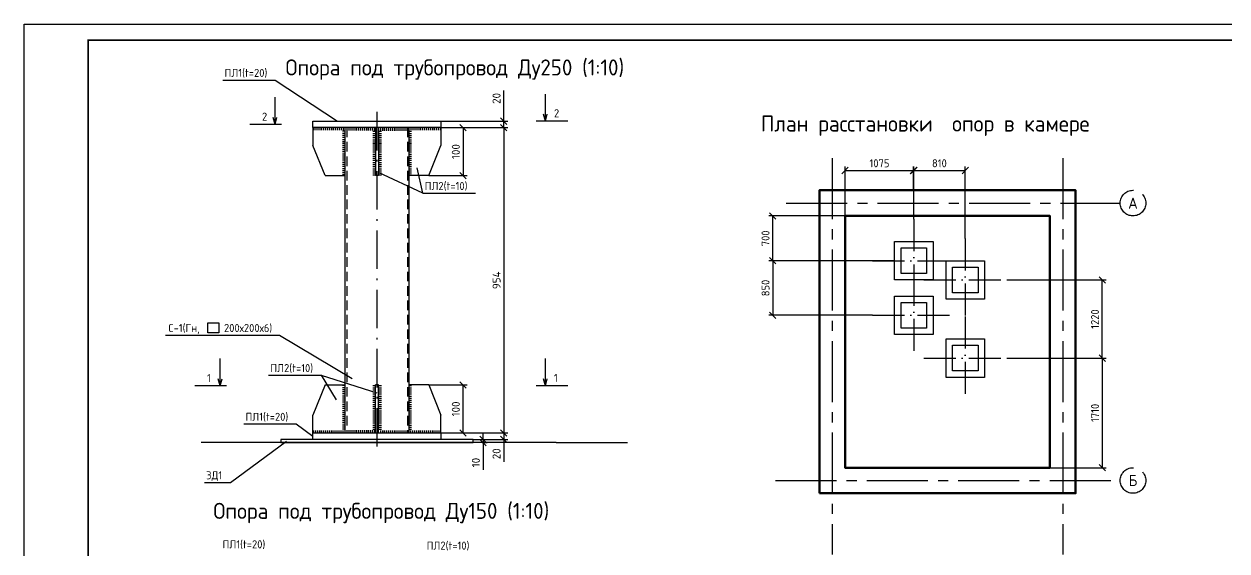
# Model space of a CAD drawing. Header units: millimetres. Extents: x 1601 to 15402, y -324 to 12625.
# Drawn here: x 11202.9 to 11578.7, y 576.6 to 741.1 of the extents above; entities that cross this region are included whole.
import ezdxf

# ---------------------------------------------------------------- set-up
doc = ezdxf.new("R2010")
doc.units = ezdxf.units.MM
for name, pattern in [('ACAD_ISO10W100', [18.5, 12, -3, 0.5, -3]), ('ADSK_Осевая', [14, 10, -2, 0, -2]), ('HIDDEN', [0.375, 0.25, -0.125]), ('осевая2', [28.575, 19.05, -3.175, 3.175, -3.175])]:
    doc.linetypes.add(name, pattern=pattern)
doc.layers.add('Осевая', color=2, linetype='осевая2', lineweight=30)
doc.layers.add('Основной', color=1, linetype='Continuous', lineweight=60)
doc.layers.add('РАЗМЕР', color=7, linetype='Continuous')
doc.styles.add('-ISOCPEUR-', font='isocpeur.TTF')
doc.styles.add('GOST', font='GOST Common.ttf')
doc.styles.get("Standard").update_dxf_attribs({"font": 'GOST Common.ttf'})
doc.dimstyles.new('М 1 к 50', dxfattribs={"dimtxt": 2.5, "dimasz": 2, "dimexe": 1.25, "dimexo": 0, "dimgap": 1, "dimtad": 1, "dimdec": 0, "dimlfac": 50, "dimzin": 0, "dimdsep": 46, "dimtxsty": 'GOST', "dimblk": 'OBLIQUE', "dimcen": 0, "dimclrd": 256, "dimclre": 256, "dimclrt": 256, "dimazin": 2, "dimtfac": 1, "dimtdec": 0, "dimtmove": 0, "dimatfit": 3, "dimldrblk": 'NONE', "dimfxl": 1.25, "dimtolj": 1, "dimtzin": 0, "dimlwd": -1, "dimlwe": -1, "dimarcsym": 2})

# ---------------------------------------------------------------- blocks, each defined once
blk = doc.blocks.new('_Oblique')
at = {"color": 0, "linetype": 'ByBlock', "lineweight": -2}
blk.add_line((-0.5, -0.5), (0.5, 0.5), dxfattribs=at)
blk = doc.blocks.new('*D795')
at = {"transparency": 16777216}
for p, q in [((11352.8, 710.78), (11352.8, 720.38)), ((11333.19, 710.78), (11354.05, 710.78)), ((11352.8, 708.78), (11352.8, 710.78)), ((11333.19, 708.78), (11354.05, 708.78))]:
    blk.add_line(p, q, dxfattribs=at)
at = {"layer": 'Defpoints', "color": 0, "transparency": 16777216}
for p in [(11333.19, 710.78), (11333.19, 708.78), (11352.8, 708.78)]:
    blk.add_point(p, dxfattribs=at)
at = {"transparency": 16777216, "xscale": 2, "yscale": 2, "zscale": 2}
for p, rotation in [((11352.8, 710.78), 90), ((11352.8, 708.78), 270)]:
    blk.add_blockref('_Oblique', p, dxfattribs=dict(at, rotation=rotation))
at = {"transparency": 16777216, "insert": (11350.55, 717.88), "char_height": 2.5, "attachment_point": 5, "rotation": 90, "style": '-ISOCPEUR-'}
blk.add_mtext('\\A1;20', dxfattribs=at)
blk = doc.blocks.new('_None')
blk = doc.blocks.new('*D796')
at = {"transparency": 16777216}
for p, q in [((11333.19, 708.78), (11341.32, 708.78)), ((11340.07, 708.78), (11340.07, 693.78)), ((11329.4, 693.78), (11341.32, 693.78))]:
    blk.add_line(p, q, dxfattribs=at)
at = {"layer": 'Defpoints', "color": 0, "transparency": 16777216}
for p in [(11333.19, 708.78), (11329.4, 693.78), (11340.07, 693.78)]:
    blk.add_point(p, dxfattribs=at)
at = {"transparency": 16777216, "xscale": 2, "yscale": 2, "zscale": 2}
for p, rotation in [((11340.07, 708.78), 90), ((11340.07, 693.78), 270)]:
    blk.add_blockref('_Oblique', p, dxfattribs=dict(at, rotation=rotation))
at = {"transparency": 16777216, "insert": (11337.82, 701.28), "char_height": 2.5, "attachment_point": 5, "rotation": 90, "style": '-ISOCPEUR-'}
blk.add_mtext('\\A1;100', dxfattribs=at)
blk = doc.blocks.new('*D797')
at = {"transparency": 16777216}
for p, q in [((11352.8, 613.43), (11354.05, 613.43)), ((11352.8, 613.43), (11352.8, 611.43)), ((11343.19, 611.43), (11354.05, 611.43)), ((11352.8, 611.43), (11352.8, 604.43))]:
    blk.add_line(p, q, dxfattribs=at)
at = {"layer": 'Defpoints', "color": 0, "transparency": 16777216}
for p in [(11352.8, 613.43), (11343.19, 611.43), (11352.8, 611.43)]:
    blk.add_point(p, dxfattribs=at)
at = {"transparency": 16777216, "xscale": 2, "yscale": 2, "zscale": 2}
for p, rotation in [((11352.8, 613.43), 90), ((11352.8, 611.43), 270)]:
    blk.add_blockref('_Oblique', p, dxfattribs=dict(at, rotation=rotation))
at = {"transparency": 16777216, "insert": (11350.55, 606.93), "char_height": 2.5, "attachment_point": 5, "rotation": 90, "style": '-ISOCPEUR-'}
blk.add_mtext('\\A1;20', dxfattribs=at)
blk = doc.blocks.new('*D786')
at = {"transparency": 16777216}
for p, q in [((11346.34, 611.43), (11346.34, 613.43)), ((11346.09, 610.43), (11347.59, 610.43)), ((11346.34, 611.43), (11347.59, 611.43)), ((11346.34, 611.43), (11346.34, 610.43)), ((11346.34, 610.43), (11346.34, 601.93))]:
    blk.add_line(p, q, dxfattribs=at)
at = {"layer": 'Defpoints', "color": 0, "transparency": 16777216}
for p in [(11346.09, 610.43), (11346.34, 611.43), (11346.34, 610.43)]:
    blk.add_point(p, dxfattribs=at)
at = {"transparency": 16777216, "xscale": 2, "yscale": 2, "zscale": 2}
for p, rotation in [((11346.34, 611.43), 270), ((11346.34, 610.43), 90)]:
    blk.add_blockref('_Oblique', p, dxfattribs=dict(at, rotation=rotation))
at = {"transparency": 16777216, "insert": (11344.09, 604.18), "char_height": 2.5, "attachment_point": 5, "rotation": 90, "style": '-ISOCPEUR-'}
blk.add_mtext('\\A1;10', dxfattribs=at)
blk = doc.blocks.new('*D787')
at = {"transparency": 16777216}
for p, q in [((11343.62, 708.78), (11354.05, 708.78)), ((11352.8, 708.78), (11352.8, 613.43)), ((11341.32, 613.43), (11354.05, 613.43))]:
    blk.add_line(p, q, dxfattribs=at)
at = {"layer": 'Defpoints', "color": 0, "transparency": 16777216}
for p in [(11343.62, 708.78), (11341.32, 613.43), (11352.8, 613.43)]:
    blk.add_point(p, dxfattribs=at)
at = {"transparency": 16777216, "xscale": 2, "yscale": 2, "zscale": 2}
for p, rotation in [((11352.8, 708.78), 90), ((11352.8, 613.43), 270)]:
    blk.add_blockref('_Oblique', p, dxfattribs=dict(at, rotation=rotation))
at = {"transparency": 16777216, "insert": (11350.55, 661.1), "char_height": 2.5, "attachment_point": 5, "rotation": 90, "style": '-ISOCPEUR-'}
blk.add_mtext('\\A1;954', dxfattribs=at)
blk = doc.blocks.new('*D798')
at = {"transparency": 16777216}
for p, q in [((11329.4, 628.43), (11341.32, 628.43)), ((11340.07, 613.43), (11340.07, 628.43)), ((11333.19, 613.43), (11341.32, 613.43))]:
    blk.add_line(p, q, dxfattribs=at)
at = {"layer": 'Defpoints', "color": 0, "transparency": 16777216}
for p in [(11329.4, 628.43), (11340.07, 628.43), (11333.19, 613.43)]:
    blk.add_point(p, dxfattribs=at)
at = {"transparency": 16777216, "xscale": 2, "yscale": 2, "zscale": 2}
for p, rotation in [((11340.07, 628.43), 90), ((11340.07, 613.43), 270)]:
    blk.add_blockref('_Oblique', p, dxfattribs=dict(at, rotation=rotation))
at = {"transparency": 16777216, "insert": (11337.82, 620.93), "char_height": 2.5, "width": 2.259, "attachment_point": 5, "rotation": 90, "style": '-ISOCPEUR-'}
blk.add_mtext('\\A1;100', dxfattribs=at)
blk = doc.blocks.new('*D822')
at = {"transparency": 16777216}
for p, q in [((11467.95, 681.2), (11435.58, 681.2)), ((11436.83, 667.19), (11436.83, 681.2)), ((11467.95, 667.19), (11435.58, 667.19))]:
    blk.add_line(p, q, dxfattribs=at)
at = {"layer": 'Defpoints', "color": 0, "transparency": 16777216}
for p in [(11436.83, 681.2), (11467.95, 681.2), (11467.95, 667.19)]:
    blk.add_point(p, dxfattribs=at)
at = {"transparency": 16777216, "xscale": 2, "yscale": 2, "zscale": 2}
for p, rotation in [((11436.83, 681.2), 90), ((11436.83, 667.19), 270)]:
    blk.add_blockref('_Oblique', p, dxfattribs=dict(at, rotation=rotation))
at = {"transparency": 16777216, "insert": (11434.58, 674.2), "char_height": 2.5, "attachment_point": 5, "rotation": 90, "style": 'GOST'}
blk.add_mtext('\\A1;700', dxfattribs=at)
blk = doc.blocks.new('*D823')
at = {"transparency": 16777216}
for p, q in [((11474.92, 667.19), (11435.58, 667.19)), ((11436.83, 667.19), (11436.83, 650.19)), ((11467.95, 650.19), (11435.58, 650.19))]:
    blk.add_line(p, q, dxfattribs=at)
at = {"layer": 'Defpoints', "color": 0, "transparency": 16777216}
for p in [(11474.92, 667.19), (11436.83, 650.19), (11467.95, 650.19)]:
    blk.add_point(p, dxfattribs=at)
at = {"transparency": 16777216, "xscale": 2, "yscale": 2, "zscale": 2}
for p, rotation in [((11436.83, 667.19), 90), ((11436.83, 650.19), 270)]:
    blk.add_blockref('_Oblique', p, dxfattribs=dict(at, rotation=rotation))
at = {"transparency": 16777216, "insert": (11434.58, 658.69), "char_height": 2.5, "attachment_point": 5, "rotation": 90, "style": 'GOST'}
blk.add_mtext('\\A1;850', dxfattribs=at)
blk = doc.blocks.new('*D824')
at = {"transparency": 16777216}
for p, q in [((11509.96, 661.19), (11541.02, 661.19)), ((11539.77, 636.79), (11539.77, 661.19)), ((11509.96, 636.79), (11541.02, 636.79))]:
    blk.add_line(p, q, dxfattribs=at)
at = {"layer": 'Defpoints', "color": 0, "transparency": 16777216}
for p in [(11509.96, 661.19), (11539.77, 661.19), (11509.96, 636.79)]:
    blk.add_point(p, dxfattribs=at)
at = {"transparency": 16777216, "xscale": 2, "yscale": 2, "zscale": 2}
for p, rotation in [((11539.77, 661.19), 90), ((11539.77, 636.79), 270)]:
    blk.add_blockref('_Oblique', p, dxfattribs=dict(at, rotation=rotation))
at = {"transparency": 16777216, "insert": (11537.52, 648.99), "char_height": 2.5, "attachment_point": 5, "rotation": 90, "style": 'GOST'}
blk.add_mtext('\\A1;1220', dxfattribs=at)
blk = doc.blocks.new('*D825')
at = {"transparency": 16777216}
for p, q in [((11509.96, 636.79), (11541.02, 636.79)), ((11539.77, 636.79), (11539.77, 602.59)), ((11509.96, 602.59), (11541.02, 602.59))]:
    blk.add_line(p, q, dxfattribs=at)
at = {"layer": 'Defpoints', "color": 0, "transparency": 16777216}
for p in [(11509.96, 636.79), (11509.96, 602.59), (11539.77, 602.59)]:
    blk.add_point(p, dxfattribs=at)
at = {"transparency": 16777216, "xscale": 2, "yscale": 2, "zscale": 2}
for p, rotation in [((11539.77, 636.79), 90), ((11539.77, 602.59), 270)]:
    blk.add_blockref('_Oblique', p, dxfattribs=dict(at, rotation=rotation))
at = {"transparency": 16777216, "insert": (11537.52, 619.69), "char_height": 2.5, "attachment_point": 5, "rotation": 90, "style": 'GOST'}
blk.add_mtext('\\A1;1710', dxfattribs=at)
blk = doc.blocks.new('*D826')
at = {"transparency": 16777216}
for p, q in [((11459.44, 681.2), (11459.44, 696.63)), ((11459.44, 695.38), (11480.92, 695.38)), ((11480.92, 680.16), (11480.92, 696.63))]:
    blk.add_line(p, q, dxfattribs=at)
at = {"layer": 'Defpoints', "color": 0, "transparency": 16777216}
for p in [(11480.92, 695.38), (11459.44, 681.2), (11480.92, 680.16)]:
    blk.add_point(p, dxfattribs=at)
at = {"transparency": 16777216, "xscale": 2, "yscale": 2, "zscale": 2, "rotation": 180}
blk.add_blockref('_Oblique', (11459.44, 695.38), dxfattribs=at)
at = {"transparency": 16777216, "xscale": 2, "yscale": 2, "zscale": 2}
blk.add_blockref('_Oblique', (11480.92, 695.38), dxfattribs=at)
at = {"transparency": 16777216, "insert": (11470.18, 697.63), "char_height": 2.5, "attachment_point": 5, "style": 'GOST'}
blk.add_mtext('\\A1;1075', dxfattribs=at)
blk = doc.blocks.new('*D827')
at = {"transparency": 16777216}
for p, q in [((11480.81, 689.2), (11480.81, 696.63)), ((11480.81, 695.38), (11496.99, 695.38)), ((11496.99, 674.16), (11496.99, 696.63))]:
    blk.add_line(p, q, dxfattribs=at)
at = {"layer": 'Defpoints', "color": 0, "transparency": 16777216}
for p in [(11496.99, 695.38), (11480.81, 689.2), (11496.99, 674.16)]:
    blk.add_point(p, dxfattribs=at)
at = {"transparency": 16777216, "xscale": 2, "yscale": 2, "zscale": 2, "rotation": 180}
blk.add_blockref('_Oblique', (11480.81, 695.38), dxfattribs=at)
at = {"transparency": 16777216, "xscale": 2, "yscale": 2, "zscale": 2}
blk.add_blockref('_Oblique', (11496.99, 695.38), dxfattribs=at)
at = {"transparency": 16777216, "insert": (11488.9, 697.63), "char_height": 2.5, "attachment_point": 5, "style": 'GOST'}
blk.add_mtext('\\A1;810', dxfattribs=at)

msp = doc.modelspace()

# ---------------------------------------------------------------- linework, layer by layer
at = {"color": 18, "true_color": 0x000000}
for p, q in [((11265.0179, 723.6307), (11281.417, 723.6307)), ((11281.417, 723.6307), (11300.8587, 710.7765)), ((11281.3733, 709.7442), (11281.3733, 718.2548)), ((11365.8166, 710.7442), (11365.8166, 719.2548)), ((11281.3733, 709.7442), (11280.7865, 711.9262)), ((11281.3733, 709.7442), (11281.9601, 711.9262)), ((11313.1949, 710.7765), (11325.6949, 710.7765)), ((11372.8237, 710.7442), (11362.9323, 710.7442)), ((11365.8166, 710.7442), (11365.2298, 712.9262)), ((11365.8166, 710.7442), (11366.4034, 712.9262)), ((11283.3695, 709.7442), (11273.478, 709.7442)), ((11293.1949, 708.7765), (11293.1949, 703.2184)), ((11293.4669, 708.7765), (11293.4669, 707.9837)), ((11294.0749, 708.7765), (11294.0749, 707.9837)), ((11294.6829, 708.7765), (11294.6829, 707.9837)), ((11295.2909, 708.7765), (11295.2909, 707.9837)), ((11295.8989, 708.7765), (11295.8989, 707.9837)), ((11296.5069, 708.7765), (11296.5069, 707.9837)), ((11297.1149, 708.7765), (11297.1149, 707.9837)), ((11297.7229, 708.7765), (11297.7229, 707.9837)), ((11298.3309, 708.7765), (11298.3309, 707.9837)), ((11298.9389, 708.7765), (11298.9389, 707.9837)), ((11299.5469, 708.7765), (11299.5469, 707.9837)), ((11300.1549, 708.7765), (11300.1549, 707.9837)), ((11300.7629, 708.7765), (11300.7629, 707.9837)), ((11301.3709, 708.7765), (11301.3709, 707.9837)), ((11301.9789, 708.7765), (11301.9789, 707.9837)), ((11303.1949, 707.6089), (11302.4204, 707.6089)), ((11303.1949, 706.9572), (11302.4204, 706.9572)), ((11302.5869, 708.7765), (11302.5869, 707.9837)), ((11303.1949, 708.7765), (11303.1949, 613.4265)), ((11304.4109, 708.6691), (11304.4109, 707.8764)), ((11305.0189, 708.6691), (11305.0189, 707.8764)), ((11305.6269, 708.6691), (11305.6269, 707.8764)), ((11306.2349, 708.6691), (11306.2349, 707.8764)), ((11306.8429, 708.6691), (11306.8429, 707.8764)), ((11307.4509, 708.6691), (11307.4509, 707.8764)), ((11308.0589, 708.6691), (11308.0589, 707.8764)), ((11308.6669, 708.6691), (11308.6669, 707.8764)), ((11309.2749, 708.6691), (11309.2749, 707.8764)), ((11309.8829, 708.6691), (11309.8829, 707.8764)), ((11310.491, 708.6691), (11310.491, 707.8764)), ((11311.099, 708.6691), (11311.099, 707.8764)), ((11311.707, 708.6691), (11311.707, 707.8764)), ((11311.9426, 707.6089), (11312.7171, 707.6089)), ((11311.9426, 706.9572), (11312.7171, 706.9572)), ((11312.315, 708.6691), (11312.315, 707.8764)), ((11312.7355, 708.7765), (11312.7355, 693.7765)), ((11313.6543, 708.7765), (11313.6543, 693.7765)), ((11313.7872, 707.6089), (11314.5618, 707.6089)), ((11313.7872, 706.9572), (11314.5618, 706.9572)), ((11314.2623, 708.5902), (11314.2623, 707.7975)), ((11314.8703, 708.5902), (11314.8703, 707.7975)), ((11315.4783, 708.5902), (11315.4783, 707.7975)), ((11316.0863, 708.5902), (11316.0863, 707.7975)), ((11316.6943, 708.5902), (11316.6943, 707.7975)), ((11317.3023, 708.5902), (11317.3023, 707.7975)), ((11317.9104, 708.5902), (11317.9104, 707.7975)), ((11318.5184, 708.5902), (11318.5184, 707.7975)), ((11319.1264, 708.5902), (11319.1264, 707.7975)), ((11319.7344, 708.5902), (11319.7344, 707.7975)), ((11320.3424, 708.5902), (11320.3424, 707.7975)), ((11320.9504, 708.5902), (11320.9504, 707.7975)), ((11321.5584, 708.5902), (11321.5584, 707.7975)), ((11322.1664, 708.5902), (11322.1664, 707.7975)), ((11323.1949, 708.7765), (11323.1949, 613.4265)), ((11323.1949, 707.6089), (11323.9694, 707.6089)), ((11323.1949, 706.9572), (11323.9694, 706.9572)), ((11323.8029, 708.7765), (11323.8029, 707.9837)), ((11324.4109, 708.7765), (11324.4109, 707.9837)), ((11325.0189, 708.7765), (11325.0189, 707.9837)), ((11325.6269, 708.7765), (11325.6269, 707.9837)), ((11326.2349, 708.7765), (11326.2349, 707.9837)), ((11326.8429, 708.7765), (11326.8429, 707.9837)), ((11327.4509, 708.7765), (11327.4509, 707.9837)), ((11328.0589, 708.7765), (11328.0589, 707.9837)), ((11328.6669, 708.7765), (11328.6669, 707.9837)), ((11329.2749, 708.7765), (11329.2749, 707.9837)), ((11329.8829, 708.7765), (11329.8829, 707.9837)), ((11330.491, 708.7765), (11330.491, 707.9837)), ((11331.099, 708.7765), (11331.099, 707.9837)), ((11331.707, 708.7765), (11331.707, 707.9837)), ((11332.315, 708.7765), (11332.315, 707.9837)), ((11332.923, 708.7765), (11332.923, 707.9837)), ((11333.1949, 708.7765), (11333.1949, 703.2184)), ((11296.9919, 693.7765), (11293.1949, 703.2184)), ((11303.1949, 706.3054), (11302.4204, 706.3054)), ((11303.1949, 705.6536), (11302.4204, 705.6536)), ((11303.1949, 705.6536), (11302.4204, 705.6536)), ((11303.1949, 705.0018), (11302.4204, 705.0018)), ((11303.1949, 704.3501), (11302.4204, 704.3501)), ((11303.1949, 703.7676), (11302.4204, 703.7676)), ((11303.1949, 703.6983), (11302.4204, 703.6983)), ((11303.1949, 703.1159), (11302.4204, 703.1159)), ((11311.9426, 706.3054), (11312.7171, 706.3054)), ((11311.9426, 705.6536), (11312.7171, 705.6536)), ((11311.9426, 705.6536), (11312.7171, 705.6536)), ((11311.9426, 705.0018), (11312.7171, 705.0018)), ((11311.9426, 704.3501), (11312.7171, 704.3501)), ((11311.9426, 703.7676), (11312.7171, 703.7676)), ((11311.9426, 703.6983), (11312.7171, 703.6983)), ((11311.9426, 703.1159), (11312.7171, 703.1159)), ((11313.7872, 706.3054), (11314.5618, 706.3054)), ((11313.7872, 705.6536), (11314.5618, 705.6536)), ((11313.7872, 705.6536), (11314.5618, 705.6536)), ((11313.7872, 705.0018), (11314.5618, 705.0018)), ((11313.7872, 704.3501), (11314.5618, 704.3501)), ((11313.7872, 703.7676), (11314.5618, 703.7676)), ((11313.7872, 703.6983), (11314.5618, 703.6983)), ((11313.7872, 703.1159), (11314.5618, 703.1159)), ((11323.1949, 706.3054), (11323.9694, 706.3054)), ((11323.1949, 705.6536), (11323.9694, 705.6536)), ((11323.1949, 705.6536), (11323.9694, 705.6536)), ((11323.1949, 705.0018), (11323.9694, 705.0018)), ((11323.1949, 704.3501), (11323.9694, 704.3501)), ((11323.1949, 703.7676), (11323.9694, 703.7676)), ((11323.1949, 703.6983), (11323.9694, 703.6983)), ((11323.1949, 703.1159), (11323.9694, 703.1159)), ((11329.3979, 693.7765), (11333.1949, 703.2184)), ((11303.1949, 702.4641), (11302.4204, 702.4641)), ((11303.1949, 701.8123), (11302.4204, 701.8123)), ((11303.1949, 701.8123), (11302.4204, 701.8123)), ((11303.1949, 701.1605), (11302.4204, 701.1605)), ((11303.1949, 700.5088), (11302.4204, 700.5088)), ((11303.1949, 699.857), (11302.4204, 699.857)), ((11303.1949, 699.857), (11302.4204, 699.857)), ((11303.1949, 699.2052), (11302.4204, 699.2052)), ((11311.9426, 702.4641), (11312.7171, 702.4641)), ((11311.9426, 701.8123), (11312.7171, 701.8123)), ((11311.9426, 701.8123), (11312.7171, 701.8123)), ((11311.9426, 701.1605), (11312.7171, 701.1605)), ((11311.9426, 700.5088), (11312.7171, 700.5088)), ((11311.9426, 699.857), (11312.7171, 699.857)), ((11311.9426, 699.857), (11312.7171, 699.857)), ((11311.9426, 699.2052), (11312.7171, 699.2052)), ((11313.7872, 702.4641), (11314.5618, 702.4641)), ((11313.7872, 701.8123), (11314.5618, 701.8123)), ((11313.7872, 701.8123), (11314.5618, 701.8123)), ((11313.7872, 701.1605), (11314.5618, 701.1605)), ((11313.7872, 700.5088), (11314.5618, 700.5088)), ((11313.7872, 699.857), (11314.5618, 699.857)), ((11313.7872, 699.857), (11314.5618, 699.857)), ((11313.7872, 699.2052), (11314.5618, 699.2052)), ((11323.1949, 702.4641), (11323.9694, 702.4641)), ((11323.1949, 701.8123), (11323.9694, 701.8123)), ((11323.1949, 701.8123), (11323.9694, 701.8123)), ((11323.1949, 701.1605), (11323.9694, 701.1605)), ((11323.1949, 700.5088), (11323.9694, 700.5088)), ((11323.1949, 699.857), (11323.9694, 699.857)), ((11323.1949, 699.857), (11323.9694, 699.857)), ((11323.1949, 699.2052), (11323.9694, 699.2052)), ((11303.1949, 698.5534), (11302.4204, 698.5534)), ((11303.1949, 697.9017), (11302.4204, 697.9017)), ((11303.1949, 697.9017), (11302.4204, 697.9017)), ((11303.1949, 697.2499), (11302.4204, 697.2499)), ((11303.1949, 696.5981), (11302.4204, 696.5981)), ((11303.1949, 695.9463), (11302.4204, 695.9463)), ((11303.1949, 695.9463), (11302.4204, 695.9463)), ((11303.1949, 695.2946), (11302.4204, 695.2946)), ((11311.9426, 698.5534), (11312.7171, 698.5534)), ((11311.9426, 697.9017), (11312.7171, 697.9017)), ((11311.9426, 697.9017), (11312.7171, 697.9017)), ((11311.9426, 697.2499), (11312.7171, 697.2499)), ((11311.9426, 696.5981), (11312.7171, 696.5981)), ((11311.9426, 695.9463), (11312.7171, 695.9463)), ((11311.9426, 695.9463), (11312.7171, 695.9463)), ((11311.9426, 695.2946), (11312.7171, 695.2946)), ((11313.7872, 698.5534), (11314.5618, 698.5534)), ((11313.7872, 697.9017), (11314.5618, 697.9017)), ((11313.7872, 697.9017), (11314.5618, 697.9017)), ((11313.7872, 697.2499), (11314.5618, 697.2499)), ((11313.7872, 696.5981), (11314.5618, 696.5981)), ((11313.7872, 695.9463), (11314.5618, 695.9463)), ((11313.7872, 695.9463), (11314.5618, 695.9463)), ((11313.7872, 695.2946), (11314.5618, 695.2946)), ((11323.1949, 698.5534), (11323.9694, 698.5534)), ((11323.1949, 697.9017), (11323.9694, 697.9017)), ((11323.1949, 697.9017), (11323.9694, 697.9017)), ((11323.1949, 697.2499), (11323.9694, 697.2499)), ((11323.1949, 696.5981), (11323.9694, 696.5981)), ((11323.1949, 695.9463), (11323.9694, 695.9463)), ((11323.1949, 695.9463), (11323.9694, 695.9463)), ((11323.1949, 695.2946), (11323.9694, 695.2946)), ((11327.549, 688.3289), (11325.7841, 696.2315)), ((11296.9919, 693.7765), (11303.1949, 693.7765)), ((11303.1949, 694.6428), (11302.4204, 694.6428)), ((11303.1949, 693.991), (11302.4204, 693.991)), ((11311.9426, 694.6428), (11312.7171, 694.6428)), ((11311.9426, 693.991), (11312.7171, 693.991)), ((11313.6543, 693.7765), (11312.7355, 693.7765)), ((11327.549, 688.3289), (11313.6543, 694.7854)), ((11313.7872, 694.6428), (11314.5618, 694.6428)), ((11313.7872, 693.991), (11314.5618, 693.991)), ((11323.1949, 694.6428), (11323.9694, 694.6428)), ((11323.1949, 693.991), (11323.9694, 693.991)), ((11329.3979, 693.7765), (11323.1949, 693.7765)), ((11327.549, 688.3289), (11343.9482, 688.3289)), ((11247.1498, 643.985), (11282.766, 643.985)), ((11282.766, 643.985), (11305.4443, 630.4635)), ((11264.1971, 628.1231), (11264.1971, 636.6337)), ((11365.8166, 628.1231), (11365.8166, 636.6337)), ((11279.3165, 631.4699), (11295.7157, 631.4699)), ((11295.7157, 631.4699), (11313.1949, 625.9916)), ((11295.7157, 631.4699), (11300.3971, 623.7668)), ((11266.1933, 628.1231), (11256.3018, 628.1231)), ((11264.1971, 628.1231), (11263.6104, 630.3051)), ((11264.1971, 628.1231), (11264.7839, 630.3051)), ((11296.9919, 628.4265), (11293.1949, 618.9845)), ((11296.9919, 628.4265), (11303.1949, 628.4265)), ((11303.1949, 628.2119), (11302.4204, 628.2119)), ((11311.9426, 628.2119), (11312.7171, 628.2119)), ((11312.7355, 613.4265), (11312.7355, 628.4265)), ((11313.6543, 628.4265), (11312.7355, 628.4265)), ((11313.6543, 613.4265), (11313.6543, 628.4265)), ((11313.7872, 628.2119), (11314.5618, 628.2119)), ((11329.3979, 628.4265), (11323.1949, 628.4265)), ((11323.1949, 628.2119), (11323.9694, 628.2119)), ((11329.3979, 628.4265), (11333.1949, 618.9845)), ((11372.8237, 628.1231), (11362.9323, 628.1231)), ((11365.8166, 628.1231), (11365.2298, 630.3051)), ((11365.8166, 628.1231), (11366.4034, 630.3051)), ((11303.1949, 627.5601), (11302.4204, 627.5601)), ((11303.1949, 626.9083), (11302.4204, 626.9083)), ((11303.1949, 626.2566), (11302.4204, 626.2566)), ((11303.1949, 626.2566), (11302.4204, 626.2566)), ((11303.1949, 625.6048), (11302.4204, 625.6048)), ((11303.1949, 624.953), (11302.4204, 624.953)), ((11303.1949, 624.3012), (11302.4204, 624.3012)), ((11303.1949, 624.3012), (11302.4204, 624.3012)), ((11311.9426, 627.5601), (11312.7171, 627.5601)), ((11311.9426, 626.9083), (11312.7171, 626.9083)), ((11311.9426, 626.2566), (11312.7171, 626.2566)), ((11311.9426, 626.2566), (11312.7171, 626.2566)), ((11311.9426, 625.6048), (11312.7171, 625.6048)), ((11311.9426, 624.953), (11312.7171, 624.953)), ((11311.9426, 624.3012), (11312.7171, 624.3012)), ((11311.9426, 624.3012), (11312.7171, 624.3012)), ((11313.7872, 627.5601), (11314.5618, 627.5601)), ((11313.7872, 626.9083), (11314.5618, 626.9083)), ((11313.7872, 626.2566), (11314.5618, 626.2566)), ((11313.7872, 626.2566), (11314.5618, 626.2566)), ((11313.7872, 625.6048), (11314.5618, 625.6048)), ((11313.7872, 624.953), (11314.5618, 624.953)), ((11313.7872, 624.3012), (11314.5618, 624.3012)), ((11313.7872, 624.3012), (11314.5618, 624.3012)), ((11323.1949, 627.5601), (11323.9694, 627.5601)), ((11323.1949, 626.9083), (11323.9694, 626.9083)), ((11323.1949, 626.2566), (11323.9694, 626.2566)), ((11323.1949, 626.2566), (11323.9694, 626.2566)), ((11323.1949, 625.6048), (11323.9694, 625.6048)), ((11323.1949, 624.953), (11323.9694, 624.953)), ((11323.1949, 624.3012), (11323.9694, 624.3012)), ((11323.1949, 624.3012), (11323.9694, 624.3012)), ((11303.1949, 623.6495), (11302.4204, 623.6495)), ((11303.1949, 622.9977), (11302.4204, 622.9977)), ((11303.1949, 622.3459), (11302.4204, 622.3459)), ((11303.1949, 622.3459), (11302.4204, 622.3459)), ((11303.1949, 621.6941), (11302.4204, 621.6941)), ((11303.1949, 621.0424), (11302.4204, 621.0424)), ((11303.1949, 620.3906), (11302.4204, 620.3906)), ((11303.1949, 620.3906), (11302.4204, 620.3906)), ((11311.9426, 623.6495), (11312.7171, 623.6495)), ((11311.9426, 622.9977), (11312.7171, 622.9977)), ((11311.9426, 622.3459), (11312.7171, 622.3459)), ((11311.9426, 622.3459), (11312.7171, 622.3459)), ((11311.9426, 621.6941), (11312.7171, 621.6941)), ((11311.9426, 621.0424), (11312.7171, 621.0424)), ((11311.9426, 620.3906), (11312.7171, 620.3906)), ((11311.9426, 620.3906), (11312.7171, 620.3906)), ((11313.7872, 623.6495), (11314.5618, 623.6495)), ((11313.7872, 622.9977), (11314.5618, 622.9977)), ((11313.7872, 622.3459), (11314.5618, 622.3459)), ((11313.7872, 622.3459), (11314.5618, 622.3459)), ((11313.7872, 621.6941), (11314.5618, 621.6941)), ((11313.7872, 621.0424), (11314.5618, 621.0424)), ((11313.7872, 620.3906), (11314.5618, 620.3906)), ((11313.7872, 620.3906), (11314.5618, 620.3906)), ((11323.1949, 623.6495), (11323.9694, 623.6495)), ((11323.1949, 622.9977), (11323.9694, 622.9977)), ((11323.1949, 622.3459), (11323.9694, 622.3459)), ((11323.1949, 622.3459), (11323.9694, 622.3459)), ((11323.1949, 621.6941), (11323.9694, 621.6941)), ((11323.1949, 621.0424), (11323.9694, 621.0424)), ((11323.1949, 620.3906), (11323.9694, 620.3906)), ((11323.1949, 620.3906), (11323.9694, 620.3906)), ((11293.1949, 613.4265), (11293.1949, 618.9845)), ((11303.1949, 619.7388), (11302.4204, 619.7388)), ((11303.1949, 619.087), (11302.4204, 619.087)), ((11303.1949, 618.5046), (11302.4204, 618.5046)), ((11303.1949, 618.4353), (11302.4204, 618.4353)), ((11303.1949, 617.8528), (11302.4204, 617.8528)), ((11303.1949, 617.2011), (11302.4204, 617.2011)), ((11303.1949, 616.5493), (11302.4204, 616.5493)), ((11303.1949, 616.5493), (11302.4204, 616.5493)), ((11311.9426, 619.7388), (11312.7171, 619.7388)), ((11311.9426, 619.087), (11312.7171, 619.087)), ((11311.9426, 618.5046), (11312.7171, 618.5046)), ((11311.9426, 618.4353), (11312.7171, 618.4353)), ((11311.9426, 617.8528), (11312.7171, 617.8528)), ((11311.9426, 617.2011), (11312.7171, 617.2011)), ((11311.9426, 616.5493), (11312.7171, 616.5493)), ((11311.9426, 616.5493), (11312.7171, 616.5493)), ((11313.7872, 619.7388), (11314.5618, 619.7388)), ((11313.7872, 619.087), (11314.5618, 619.087)), ((11313.7872, 618.5046), (11314.5618, 618.5046)), ((11313.7872, 618.4353), (11314.5618, 618.4353)), ((11313.7872, 617.8528), (11314.5618, 617.8528)), ((11313.7872, 617.2011), (11314.5618, 617.2011)), ((11313.7872, 616.5493), (11314.5618, 616.5493)), ((11313.7872, 616.5493), (11314.5618, 616.5493)), ((11323.1949, 619.7388), (11323.9694, 619.7388)), ((11323.1949, 619.087), (11323.9694, 619.087)), ((11323.1949, 618.5046), (11323.9694, 618.5046)), ((11323.1949, 618.4353), (11323.9694, 618.4353)), ((11323.1949, 617.8528), (11323.9694, 617.8528)), ((11323.1949, 617.2011), (11323.9694, 617.2011)), ((11323.1949, 616.5493), (11323.9694, 616.5493)), ((11323.1949, 616.5493), (11323.9694, 616.5493)), ((11333.1949, 613.4265), (11333.1949, 618.9845)), ((11271.5561, 616.2509), (11287.9553, 616.2509)), ((11287.9553, 616.2509), (11293.1949, 612.4265)), ((11293.4669, 613.4265), (11293.4669, 614.2192)), ((11294.0749, 613.4265), (11294.0749, 614.2192)), ((11294.6829, 613.4265), (11294.6829, 614.2192)), ((11295.2909, 613.4265), (11295.2909, 614.2192)), ((11295.8989, 613.4265), (11295.8989, 614.2192)), ((11296.5069, 613.4265), (11296.5069, 614.2192)), ((11297.1149, 613.4265), (11297.1149, 614.2192)), ((11297.7229, 613.4265), (11297.7229, 614.2192)), ((11298.3309, 613.4265), (11298.3309, 614.2192)), ((11298.9389, 613.4265), (11298.9389, 614.2192)), ((11299.5469, 613.4265), (11299.5469, 614.2192)), ((11300.1549, 613.4265), (11300.1549, 614.2192)), ((11300.7629, 613.4265), (11300.7629, 614.2192)), ((11301.3709, 613.4265), (11301.3709, 614.2192)), ((11301.9789, 613.4265), (11301.9789, 614.2192)), ((11303.1949, 615.8975), (11302.4204, 615.8975)), ((11303.1949, 615.2458), (11302.4204, 615.2458)), ((11303.1949, 614.594), (11302.4204, 614.594)), ((11302.5869, 613.4265), (11302.5869, 614.2192)), ((11303.8029, 614.3061), (11303.8029, 613.5134)), ((11304.4109, 614.3061), (11304.4109, 613.5134)), ((11305.0189, 614.3061), (11305.0189, 613.5134)), ((11305.6269, 614.3061), (11305.6269, 613.5134)), ((11306.2349, 614.3061), (11306.2349, 613.5134)), ((11306.8429, 614.3061), (11306.8429, 613.5134)), ((11307.4509, 614.3061), (11307.4509, 613.5134)), ((11308.0589, 614.3061), (11308.0589, 613.5134)), ((11308.6669, 614.3061), (11308.6669, 613.5134)), ((11309.2749, 614.3061), (11309.2749, 613.5134)), ((11309.8829, 614.3061), (11309.8829, 613.5134)), ((11310.491, 614.3061), (11310.491, 613.5134)), ((11311.099, 614.3061), (11311.099, 613.5134)), ((11311.707, 614.3061), (11311.707, 613.5134)), ((11311.9426, 615.8975), (11312.7171, 615.8975)), ((11311.9426, 615.2458), (11312.7171, 615.2458)), ((11311.9426, 614.594), (11312.7171, 614.594)), ((11312.315, 614.3061), (11312.315, 613.5134)), ((11313.7872, 615.8975), (11314.5618, 615.8975)), ((11313.7872, 615.2458), (11314.5618, 615.2458)), ((11313.7872, 614.594), (11314.5618, 614.594)), ((11314.2623, 614.2272), (11314.2623, 613.4345)), ((11314.8703, 614.2272), (11314.8703, 613.4345)), ((11315.4783, 614.2272), (11315.4783, 613.4345)), ((11316.0863, 614.2272), (11316.0863, 613.4345)), ((11316.6943, 614.2272), (11316.6943, 613.4345)), ((11317.3023, 614.2272), (11317.3023, 613.4345)), ((11317.9104, 614.2272), (11317.9104, 613.4345)), ((11318.5184, 614.2272), (11318.5184, 613.4345)), ((11319.1264, 614.2272), (11319.1264, 613.4345)), ((11319.7344, 614.2272), (11319.7344, 613.4345)), ((11320.3424, 614.2272), (11320.3424, 613.4345)), ((11320.9504, 614.2272), (11320.9504, 613.4345)), ((11321.5584, 614.2272), (11321.5584, 613.4345)), ((11322.1664, 614.2272), (11322.1664, 613.4345)), ((11322.7744, 614.2272), (11322.7744, 613.4345)), ((11323.1949, 615.8975), (11323.9694, 615.8975)), ((11323.1949, 615.2458), (11323.9694, 615.2458)), ((11323.1949, 614.594), (11323.9694, 614.594)), ((11323.8029, 613.4265), (11323.8029, 614.2192)), ((11324.4109, 613.4265), (11324.4109, 614.2192)), ((11325.0189, 613.4265), (11325.0189, 614.2192)), ((11325.6269, 613.4265), (11325.6269, 614.2192)), ((11326.2349, 613.4265), (11326.2349, 614.2192)), ((11326.8429, 613.4265), (11326.8429, 614.2192)), ((11327.4509, 613.4265), (11327.4509, 614.2192)), ((11328.0589, 613.4265), (11328.0589, 614.2192)), ((11328.6669, 613.4265), (11328.6669, 614.2192)), ((11329.2749, 613.4265), (11329.2749, 614.2192)), ((11329.8829, 613.4265), (11329.8829, 614.2192)), ((11330.491, 613.4265), (11330.491, 614.2192)), ((11331.099, 613.4265), (11331.099, 614.2192)), ((11331.707, 613.4265), (11331.707, 614.2192)), ((11332.315, 613.4265), (11332.315, 614.2192)), ((11332.923, 613.4265), (11332.923, 614.2192)), ((11369.1437, 610.4265), (11258.2955, 610.4265)), ((11267.471, 597.9978), (11284.8873, 610.8781)), ((11259.2714, 597.9978), (11267.471, 597.9978))]:
    msp.add_line(p, q, dxfattribs=at)
at = {"color": 18, "linetype": 'ACAD_ISO10W100', "true_color": 0x000000}
msp.add_line((11313.1949, 713.6628), (11313.1949, 606.7753), dxfattribs=at)
at = {"color": 18, "linetype": 'HIDDEN', "ltscale": 12, "true_color": 0x000000}
for p, q in [((11303.8029, 708.7765), (11303.8029, 614.3061)), ((11322.7744, 708.7765), (11322.7744, 614.2272))]:
    msp.add_line(p, q, dxfattribs=at)
at = {"color": 18, "linetype": 'ADSK_Осевая', "true_color": 0x000000}
for p, q in [((11480.9201, 680.1615), (11480.9201, 654.2232)), ((11496.9867, 674.1615), (11496.9867, 648.2232)), ((11467.951, 667.1923), (11493.8893, 667.1923)), ((11480.9201, 663.1615), (11480.9201, 637.2232)), ((11484.0176, 661.1923), (11509.9559, 661.1923)), ((11467.951, 650.1923), (11493.8893, 650.1923)), ((11496.9867, 649.7615), (11496.9867, 623.8232)), ((11484.0176, 636.7923), (11509.9559, 636.7923))]:
    msp.add_line(p, q, dxfattribs=at)
msp.add_line((11369.1437, 610.4265), (11391.4681, 610.4265))
msp.add_lwpolyline([(11202.9391, 741.0927), (11796.9391, 741.0927), (11796.9391, 321.0927), (11202.9391, 321.0927)], close=True)
at = {"const_width": 0.5}
msp.add_lwpolyline([(11222.9391, 736.0927), (11791.9391, 736.0927), (11791.9391, 326.0927), (11222.9391, 326.0927)], close=True, dxfattribs=at)
at = {"color": 18, "true_color": 0x000000}
for points in [[(11333.1949, 708.7765), (11293.1949, 708.7765), (11293.1949, 710.7765), (11333.1949, 710.7765)], [(11474.9201, 673.1923), (11486.9201, 673.1923), (11486.9201, 661.1923), (11474.9201, 661.1923)], [(11476.9201, 671.1923), (11484.9201, 671.1923), (11484.9201, 663.1923), (11476.9201, 663.1923)], [(11490.9867, 667.1923), (11502.9867, 667.1923), (11502.9867, 655.1923), (11490.9867, 655.1923)], [(11492.9867, 665.1923), (11500.9867, 665.1923), (11500.9867, 657.1923), (11492.9867, 657.1923)], [(11474.9201, 656.1923), (11486.9201, 656.1923), (11486.9201, 644.1923), (11474.9201, 644.1923)], [(11476.9201, 654.1923), (11484.9201, 654.1923), (11484.9201, 646.1923), (11476.9201, 646.1923)], [(11260.4005, 647.8076), (11263.7771, 647.8076), (11263.7771, 644.668), (11260.4005, 644.668)], [(11490.9867, 642.7923), (11502.9867, 642.7923), (11502.9867, 630.7923), (11490.9867, 630.7923)], [(11492.9867, 640.7923), (11500.9867, 640.7923), (11500.9867, 632.7923), (11492.9867, 632.7923)], [(11293.1949, 613.4265), (11333.1949, 613.4265), (11333.1949, 611.4265), (11293.1949, 611.4265)], [(11343.1949, 611.4265), (11283.1949, 611.4265), (11283.1949, 610.4265), (11343.1949, 610.4265)]]:
    msp.add_lwpolyline(points, close=True, dxfattribs=at)
at = {"layer": 'Осевая'}
for p, q in [((11455.4369, 699.2636), (11455.436, 575.4437)), ((11527.437, 699.2636), (11527.438, 575.4437)), ((11441.0383, 685.1974), (11545.3886, 685.1971)), ((11437.6659, 598.5928), (11545.3886, 598.5931))]:
    msp.add_line(p, q, dxfattribs=at)
for centre in [(11549.376, 685.1974), (11549.376, 598.5928)]:
    msp.add_circle(centre, 4.0002, dxfattribs=at)
at = {"layer": 'Основной', "color": 7, "lineweight": 53}
for points in [[(11451.437, 594.5923), (11451.437, 689.1979), (11531.437, 689.1979), (11531.437, 594.5923)], [(11523.437, 602.5923), (11523.437, 681.1979), (11459.437, 681.1979), (11459.437, 602.5923)]]:
    msp.add_lwpolyline(points, close=True, dxfattribs=at)

# ---------------------------------------------------------------- texts
at = {"layer": 'Основной', "char_height": 3.5, "attachment_point": 5}
for s, insert, rotation in [('А', (11549.376, 685.1974), 359.991659), ('Б', (11549.376, 598.5928), 0.008341)]:
    msp.add_mtext_dynamic_manual_height_columns(s, width=5.739849, gutter_width=12.5, heights=[0], dxfattribs=dict(at, insert=insert, rotation=rotation))
at = {"layer": 'РАЗМЕР', "color": 18, "true_color": 0x000000}
for s, height, p in [('Опора под трубопровод Ду250 (1:10)', 5, (11284.6181, 725.0528)), ('ПЛ1(t=20)', 2.5, (11265.5822, 724.5984)), ('2', 2.5, (11368.4835, 711.9916)), ('2', 2.5, (11277.2606, 710.9327)), ('План расстановки  опор в камере', 5, (11433.1004, 707.5259)), ('ПЛ2(t=10)', 2.5, (11328.1133, 689.2966)), ('С-1(Гн,     200х200х6)', 2.5, (11248.0656, 644.9527)), ('ПЛ2(t=10)', 2.5, (11279.8808, 632.4377)), ('1', 2.5, (11260.0844, 629.3116)), ('1', 2.5, (11368.4835, 629.3705)), ('ПЛ1(t=20)', 2.5, (11272.1204, 617.2187)), ('ЗД1', 2.5, (11259.8357, 598.9655)), ('Опора под трубопровод Ду150 (1:10)', 5, (11262.0855, 586.6076)), ('ПЛ1(t=20)', 2.5, (11264.9484, 577.4114)), ('ПЛ2(t=10)', 2.5, (11328.7193, 577.0036))]:
    msp.add_text(s, height=height, dxfattribs=at).set_placement(p)

# ---------------------------------------------------------------- dimensions: what is measured, and where the dimension line sits
at = {"color": 18, "true_color": 0x000000}
dim = msp.add_linear_dim(base=(11352.8014, 708.7765), p1=(11333.1949, 710.7765), p2=(11333.1949, 708.7765), angle=90, text='20', dimstyle='М 1 к 50', override={"dimtxsty": '-ISOCPEUR-'}, dxfattribs=at)
dim.commit()
dim.dimension.update_dxf_attribs({"geometry": '*D795', "text_midpoint": (11352.8014, 717.8765), "dimtype": 160})
for base, p1, p2, text, picture, middle in [((11340.0712, 693.7765), (11333.1949, 708.7765), (11329.3979, 693.7765), '100', '*D796', (11337.8212, 701.2765)), ((11352.8014, 613.4265), (11343.6232, 708.7765), (11341.3212, 613.4265), '954', '*D787', (11350.5514, 661.1015)), ((11340.0712, 628.4265), (11333.1949, 613.4265), (11329.3979, 628.4265), '100', '*D798', (11337.8212, 620.9265)), ((11346.3389, 610.4265), (11346.3389, 611.4265), (11346.0889, 610.4265), '10', '*D786', (11344.0889, 604.1765)), ((11352.8014, 611.4265), (11352.8014, 613.4265), (11343.1949, 611.4265), '20', '*D797', (11350.5514, 606.9265))]:
    dim = msp.add_linear_dim(base=base, p1=p1, p2=p2, angle=90, text=text, dimstyle='М 1 к 50', override={"dimtxsty": '-ISOCPEUR-'}, dxfattribs=at)
    dim.commit()
    dim.dimension.update_dxf_attribs({"geometry": picture, "text_midpoint": middle})
for base, p1, p2, text, picture, middle in [((11480.9201, 695.3785), (11459.437, 681.1979), (11480.9201, 680.1615), '1075', '*D826', (11470.1786, 697.6285)), ((11496.9867, 695.3785), (11480.8105, 689.1979), (11496.9867, 674.1615), '810', '*D827', (11488.8986, 697.6285))]:
    dim = msp.add_linear_dim(base=base, p1=p1, p2=p2, text=text, dimstyle='М 1 к 50')
    dim.commit()
    dim.dimension.update_dxf_attribs({"geometry": picture, "text_midpoint": middle})
for base, p1, p2, picture, middle in [((11436.8345, 681.1979), (11467.951, 667.1923), (11467.951, 681.1979), '*D822', (11434.5845, 674.1951)), ((11436.8345, 650.1923), (11474.9201, 667.1923), (11467.951, 650.1923), '*D823', (11434.5845, 658.6923)), ((11539.7743, 661.1923), (11509.9559, 636.7923), (11509.9559, 661.1923), '*D824', (11537.5243, 648.9923)), ((11539.7743, 602.5923), (11509.9559, 636.7923), (11509.9559, 602.5923), '*D825', (11537.5243, 619.6923))]:
    dim = msp.add_linear_dim(base=base, p1=p1, p2=p2, angle=90, dimstyle='М 1 к 50')
    dim.commit()
    dim.dimension.update_dxf_attribs({"geometry": picture, "text_midpoint": middle})

doc.saveas('drawing.dxf')
